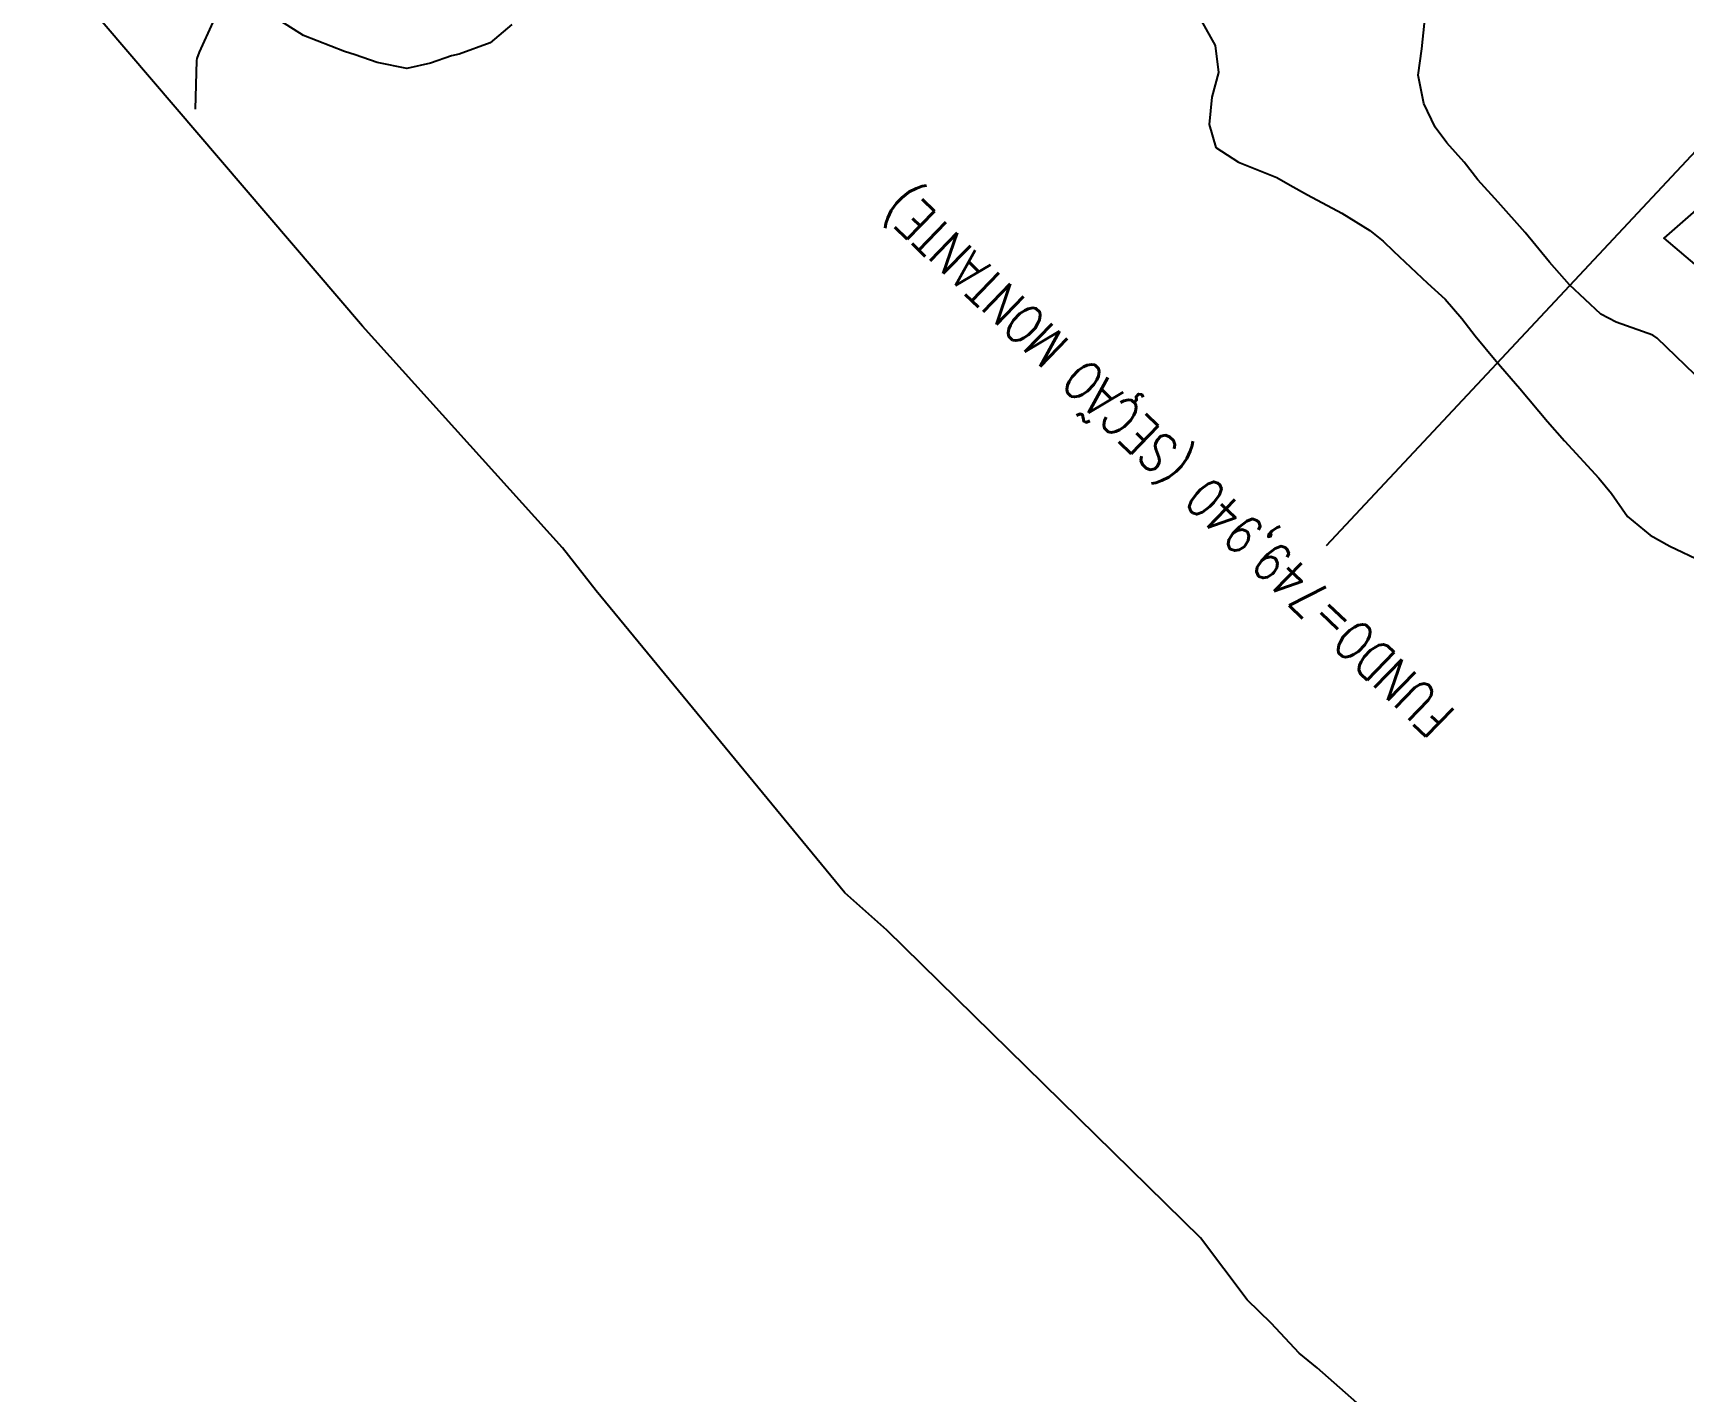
# Model space of a CAD drawing. Header units: metres. Extents: x 307586 to 320046, y 7427249 to 7434250.
# Drawn here: x 318173.6 to 318237.1, y 7430078.7 to 7430130.9 of the extents above; entities that cross this region are included whole.
import ezdxf

# ---------------------------------------------------------------- set-up
doc = ezdxf.new("R2010")
doc.units = ezdxf.units.M
doc.header["$MEASUREMENT"] = 0
doc.linetypes.add('CONTINUO', pattern=[0])
for name, color, linetype in [('Area', 45, 'Continuous'), ('Curvas de Nivel 1m', 11, 'Continuous'), ('Curvas de Nivel 5m', 15, 'Continuous'), ('Edificações', 30, 'Continuous'), ('TEXTO', 45, 'Continuous')]:
    doc.layers.add(name, color=color, linetype=linetype)
doc.styles.add('ROMANS', font='romans', dxfattribs={"height": 0.2})

msp = doc.modelspace()

# ---------------------------------------------------------------- linework, layer by layer
at = {"layer": 'Area'}
msp.add_polyline3d([(318227.5323924592, 7430075.56767356, 755.2133158156761), (318222.9519391816, 7430079.604382509, 754.8543818408306), (318222.2580686202, 7430080.157271382, 754.9635800982458), (318221.1816751505, 7430081.313472994, 754.7830312185314), (318220.2597865252, 7430082.211829601, 754.9423572337234), (318218.4709907466, 7430084.593524762, 754.7323316782691), (318206.4113107038, 7430096.425709212, 763.9335581333252), (318204.7995617187, 7430097.862282769, 764.1428775723278), (318195.2320757683, 7430109.469033812, 754.9720182385201), (318193.9422595192, 7430111.122879062, 757.9121665233876), (318186.2567928446, 7430119.64069049, 754.7924564980324), (318173.5848208028, 7430134.464778199, 760.7424137667542)], dxfattribs=at)
at = {"layer": 'Curvas de Nivel 1m', "elevation": 754, "flags": 128}
for points in [[(318218.4897135093, 7430131.402548061), (318219.0277691031, 7430130.438741609), (318219.164417152, 7430129.392127506), (318218.9026928955, 7430128.451906374), (318218.8009859404, 7430127.397128975), (318219.051473574, 7430126.510621712), (318219.928671827, 7430125.955452273), (318221.4028876141, 7430125.365200301), (318221.9185465757, 7430125.068618098), (318222.5744654213, 7430124.691915131), (318223.9027125744, 7430123.993018009), (318224.9747178678, 7430123.323772996), (318225.4847071301, 7430122.911894042), (318225.8851239077, 7430122.53066035), (318227.1989862469, 7430121.296739313), (318227.8667938155, 7430120.67765113), (318228.5149362996, 7430119.93563239), (318229.0234961655, 7430119.272441321), (318229.838610371, 7430118.306204451), (318230.7428711779, 7430117.250800465), (318231.810347568, 7430115.983026363), (318232.4607931382, 7430115.233421247), (318233.7815800112, 7430113.797513799), (318234.2607703938, 7430113.212682207), (318234.8860957986, 7430112.325129525), (318235.757154275, 7430111.613697072), (318236.50912118, 7430111.182437964), (318237.7471718285, 7430110.59545243)], [(318237.8269807919, 7430117.440899175), (318236.0236783111, 7430119.188292393), (318235.8540462381, 7430119.30289339), (318234.4406215916, 7430119.793157155), (318233.86179831, 7430120.108100573), (318232.6468819958, 7430121.232260357), (318231.8815643176, 7430122.10470134), (318230.9530011986, 7430123.249399166), (318229.9103005849, 7430124.418885381), (318229.1344481331, 7430125.27182704), (318228.5998141595, 7430125.950141987), (318227.9369690171, 7430126.695171279), (318227.4816715692, 7430127.294612461), (318227.048580043, 7430128.20703618), (318226.8365710037, 7430129.301363466), (318226.9783088482, 7430130.30470156), (318227.0832768062, 7430131.299096408)]]:
    msp.add_lwpolyline(points, dxfattribs=at)
at = {"layer": 'Curvas de Nivel 5m', "elevation": 755, "flags": 128}
for points in [[(318191.9857793913, 7430131.244139136), (318191.164010587, 7430130.539183542), (318189.9684022005, 7430130.105659752), (318189.6750368688, 7430130.03664837), (318188.8695665153, 7430129.756400266), (318187.9607495872, 7430129.553228294), (318186.8114021528, 7430129.781515154), (318185.9672004908, 7430130.075545774), (318185.5551959166, 7430130.210139303), (318183.977914741, 7430130.81982912), (318182.3754082872, 7430131.836175093)], [(318180.5031851587, 7430131.336781188), (318179.9676582548, 7430130.17606337), (318179.8851367326, 7430129.940149526), (318179.8641740339, 7430129.861481152), (318179.8229173043, 7430127.990000003)]]:
    msp.add_lwpolyline(points, dxfattribs=at)
at = {"layer": 'Edificações'}
msp.add_lwpolyline([(318245.0258665525, 7430130.690973227), (318236.2819334823, 7430123.025935136), (318254.0906640019, 7430107.925340251)], dxfattribs=at)
at = {"layer": 'TEXTO', "linetype": 'CONTINUO', "flags": 128}
msp.add_lwpolyline([(318361.5019733193, 7430258.898445213), (318223.2934369707, 7430111.201399183)], dxfattribs=at)

# ---------------------------------------------------------------- texts
at = {"layer": 'TEXTO', "extrusion": (-0.1112646496711673, 0.1566952003020819, 0.9813596649220117), "style": 'ROMANS', "width": 0.8}
msp.add_text('FUNDO=749,940 (SEÇÃO MONTANTE)', height=1.5, rotation=280.609954088648, dxfattribs=at).set_placement((-4561204.066134026, -5764299.154860568, 1129601.665755033))

doc.saveas('drawing.dxf')
